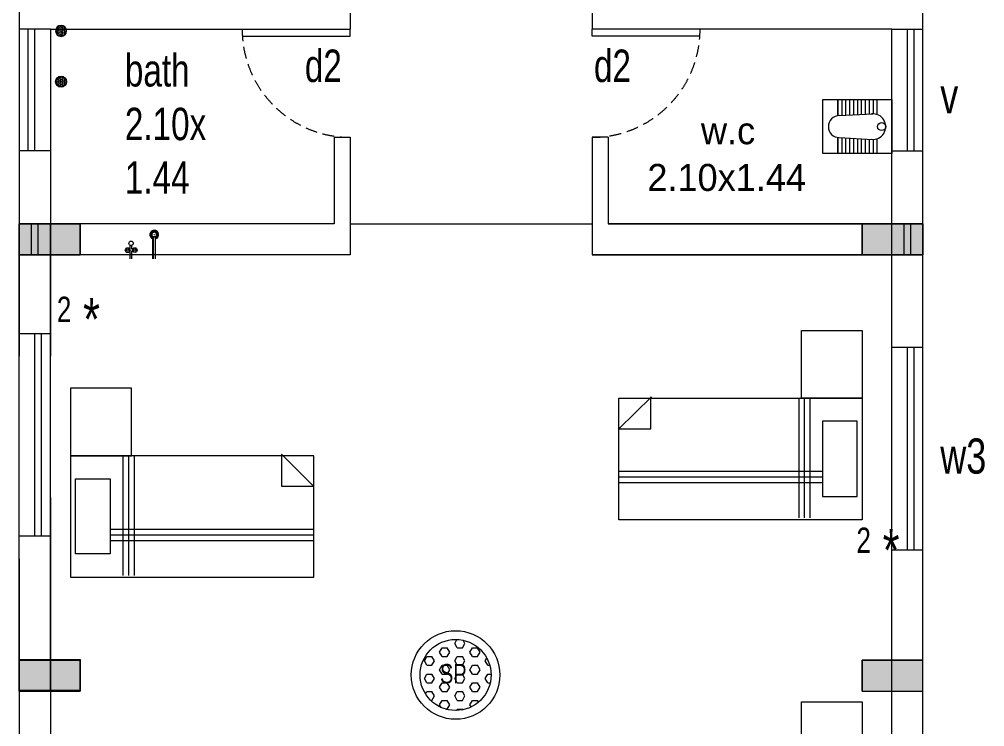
# Model space of a CAD drawing. Header units: metres. Extents: x 191982 to 427160, y -8904 to 80370.
# Drawn here: x 327170 to 334317, y 28709 to 33947 of the extents above; entities that cross this region are included whole.
import ezdxf

# ---------------------------------------------------------------- set-up
doc = ezdxf.new("R2010")
doc.units = ezdxf.units.M
doc.header["$LTSCALE"] = 700
doc.header["$MEASUREMENT"] = 0
doc.linetypes.add('HIDDEN2', pattern=[0.1875, 0.125, -0.0625])
doc.layers.get('0').update_dxf_attribs({"lineweight": 9})
for name, color, linetype, lineweight in [('fur1', 7, 'Continuous', 9), ('FURNITURE', 7, 'Continuous', 9), ('MAIN GATE', 7, 'Continuous', 9), ('NEW PLANS', 7, 'Continuous', 9), ('PLAN', 7, 'Continuous', 9)]:
    doc.layers.add(name, color=color, linetype=linetype, lineweight=lineweight)
doc.styles.add('RVR', font='MOD20.TTF')
doc.styles.get("Standard").update_dxf_attribs({"font": 'swisscl.ttf'})

# ---------------------------------------------------------------- blocks, each defined once
blk = doc.blocks.new('ORISA PAN')
at = {"layer": 'PLAN'}
for p, q in [((-0.2, 0.51), (0.2, 0.51)), ((-0.2, 0), (-0.2, 0.51)), ((-0.2, 0.51), (0.2, 0.51)), ((0.2, 0.51), (0.2, 0)), ((0.2, 0.51), (0.2, 0)), ((-0.2, 0.4), (-0.0897, 0.4)), ((-0.2, 0.371), (-0.0946, 0.371)), ((-0.081, 0.121), (-0.0946, 0.37)), ((0.081, 0.121), (0.0946, 0.37)), ((0.0897, 0.4), (0.2, 0.4)), ((0.0946, 0.371), (0.2, 0.371)), ((-0.2, 0.342), (-0.0931, 0.342)), ((-0.2, 0.313), (-0.0915, 0.313)), ((0.0915, 0.313), (0.2, 0.313)), ((0.0931, 0.342), (0.2, 0.342)), ((-0.2, 0.284), (-0.0899, 0.284)), ((-0.2, 0.255), (-0.0883, 0.255)), ((-0.2, 0.226), (-0.0867, 0.226)), ((0.0867, 0.226), (0.2, 0.226)), ((0.0883, 0.255), (0.2, 0.255)), ((0.0899, 0.284), (0.2, 0.284)), ((-0.2, 0.197), (-0.0851, 0.197)), ((-0.2, 0.168), (-0.0836, 0.168)), ((0.0836, 0.168), (0.2, 0.168)), ((0.0851, 0.197), (0.2, 0.197)), ((-0.2, 0.139), (-0.082, 0.139)), ((-0.0802, 0.11), (-0.2, 0.11)), ((-0.2, 0.11), (-0.0802, 0.11)), ((0.2, 0.11), (0.0802, 0.11)), ((0.0802, 0.11), (0.2, 0.11)), ((0.082, 0.139), (0.2, 0.139)), ((0.2, 0), (-0.2, 0))]:
    blk.add_line(p, q, dxfattribs=at)
blk.add_circle((0, 0.4346), 0.03, dxfattribs=at)
for centre, radius, start, end in [((0, 0.37), 0.0946, 353.81188, 186.18812), ((0, 0.121), 0.081, 180, 360)]:
    blk.add_arc(centre, radius, start, end, dxfattribs=at)
blk = doc.blocks.new('A$C68D14229')
for p, q in [((0.53, 0.15), (0.53, 72.15)), ((0.53, 72.15), (36.53, 72.15)), ((36.53, 72.15), (36.53, 0.15)), ((22.29, 60.4), (22.29, 0.15)), ((23.96, 60.4), (23.96, 0.15)), ((25.62, 60.4), (25.62, 0.15)), ((0.53, 56.71), (36, 56.69)), ((0.53, 55.02), (36, 55.02)), ((0.53, 53.36), (36, 53.36)), ((0.11, 9.73), (9.63, 0.15)), ((9.63, 9.58), (0.11, 9.58)), ((9.63, 0), (9.63, 9.58)), ((36.53, 0.15), (0.53, 0.15))]:
    blk.add_line(p, q)
blk.add_lwpolyline([(29.63, 70.7), (7.38, 70.7), (7.38, 60.4), (29.63, 60.4)], close=True)
blk = doc.blocks.new('DAS')
at = {"layer": 'MAIN GATE'}
h = blk.add_hatch(dxfattribs=at)
h.set_pattern_fill('HEX', color=1, scale=0.3, style=0)
h.paths.add_polyline_path([(-3163.779, -2.1999, 1), (-3163.253, -2.1999, 1)])
at = {"layer": 'MAIN GATE', "color": 5}
for radius in [0.3279, 0.263]:
    blk.add_circle((-3163.516, -2.1999), radius, dxfattribs=at)
at = {"layer": 'NEW PLANS', "color": 7}
blk.add_text('SP', height=0.144, dxfattribs=at).set_placement((-3163.6314, -2.2621))

msp = doc.modelspace()

# ---------------------------------------------------------------- hatches: boundary and pattern name
at = {"layer": 'fur1'}
h = msp.add_hatch(dxfattribs=at)
h.set_pattern_fill('HEX', color=256, scale=42857.142857, style=0)
h.set_pattern_definition([(180, (329660.416, 26824.931), (0, -9.278844), [5.357143, -10.714286]), (300, (329660.416, 26824.931), (8.035714, 4.639422), [5.357143, -10.714286]), (240, (329655.059, 26824.931), (8.035714, -4.639422), [5.357143, -10.714286])])
edge = h.paths.add_edge_path()
edge.add_ellipse((327479.251, 33861.11), major_axis=(-26.517, 26.517), ratio=1, start_angle=45, end_angle=225, ccw=False)
edge.add_ellipse((327479.251, 33861.11), major_axis=(26.517, 26.517), ratio=1, start_angle=-45, end_angle=135, ccw=False)
h = msp.add_hatch(dxfattribs=at)
h.set_pattern_fill('HEX', color=256, scale=42857.142857, style=0)
h.set_pattern_definition([(180, (329660.416, 40521.021), (0, 9.278844), [5.357143, -10.714286]), (60, (329660.416, 40521.021), (8.035714, -4.639422), [5.357143, -10.714286]), (120, (329655.059, 40521.021), (8.035714, 4.639422), [5.357143, -10.714286])])
edge = h.paths.add_edge_path()
edge.add_ellipse((327479.251, 33484.842), major_axis=(-26.517, -26.517), ratio=1, start_angle=135, end_angle=315)
edge.add_ellipse((327479.251, 33484.842), major_axis=(26.517, -26.517), ratio=1, start_angle=225, end_angle=405)
at = {"layer": 'NEW PLANS'}
for points in [[(327169.904, 32431.692), (327169.904, 32201.692), (327399.904, 32201.692), (327399.904, 32431.692)], [(327399.904, 32431.692), (327399.904, 32201.692), (327169.904, 32201.692), (327169.904, 32431.692)], [(327399.904, 32431.692), (327399.904, 32201.692), (327169.904, 32201.692), (327169.904, 32431.692)], [(327389.904, 32431.692), (327169.904, 32431.692), (327169.904, 32201.692), (327389.904, 32201.692)], [(327389.904, 32431.692), (327169.904, 32431.692), (327169.904, 32201.692), (327389.904, 32201.692)], [(327399.904, 32431.692), (327399.904, 32201.692), (327169.904, 32201.692), (327169.904, 32431.692)], [(327399.904, 32431.692), (327399.904, 32201.692), (327169.904, 32201.692), (327169.904, 32431.692)], [(327399.904, 32431.692), (327399.904, 32201.692), (327169.904, 32201.692), (327169.904, 32431.692)], [(327399.904, 32431.692), (327399.904, 32201.692), (327169.904, 32201.692), (327169.904, 32431.692)], [(327389.904, 32431.692), (327169.904, 32431.692), (327169.904, 32201.692), (327389.904, 32201.692)], [(327389.904, 32431.692), (327169.904, 32431.692), (327169.904, 32201.692), (327389.904, 32201.692)], [(327399.904, 32431.692), (327399.904, 32201.692), (327169.904, 32201.692), (327169.904, 32431.692)], [(327399.904, 32431.692), (327399.904, 32201.692), (327169.904, 32201.692), (327169.904, 32431.692)], [(327399.904, 32431.692), (327399.904, 32201.692), (327169.904, 32201.692), (327169.904, 32431.692)], [(327389.904, 32431.692), (327169.904, 32431.692), (327169.904, 32201.692), (327389.904, 32201.692)], [(327389.904, 32431.692), (327169.904, 32431.692), (327169.904, 32201.692), (327389.904, 32201.692)], [(327399.904, 32431.692), (327399.904, 32201.692), (327169.904, 32201.692), (327169.904, 32431.692)], [(327399.904, 32431.692), (327399.904, 32201.692), (327169.904, 32201.692), (327169.904, 32431.692)], [(327389.904, 32431.692), (327169.904, 32431.692), (327169.904, 32201.692), (327389.904, 32201.692)], [(327389.904, 32431.692), (327169.904, 32431.692), (327169.904, 32201.692), (327389.904, 32201.692)], [(327389.904, 32431.692), (327389.904, 32201.692), (327619.904, 32201.692), (327619.904, 32431.692)], [(327389.904, 32431.692), (327389.904, 32201.692), (327619.904, 32201.692), (327619.904, 32431.692)], [(327389.904, 32431.692), (327389.904, 32201.692), (327619.904, 32201.692), (327619.904, 32431.692)], [(327389.904, 32431.692), (327389.904, 32201.692), (327619.904, 32201.692), (327619.904, 32431.692)], [(327389.904, 32431.692), (327389.904, 32201.692), (327619.904, 32201.692), (327619.904, 32431.692)], [(327389.904, 32431.692), (327389.904, 32201.692), (327619.904, 32201.692), (327619.904, 32431.692)], [(327389.904, 32431.692), (327389.904, 32201.692), (327619.904, 32201.692), (327619.904, 32431.692)], [(327389.904, 32431.692), (327389.904, 32201.692), (327619.904, 32201.692), (327619.904, 32431.692)], [(327399.904, 32431.692), (327399.904, 32201.692), (327619.904, 32201.692), (327619.904, 32431.692)], [(327619.904, 32431.692), (327619.904, 32201.692), (327399.904, 32201.692), (327399.904, 32431.692)], [(327619.904, 32431.692), (327619.904, 32201.692), (327399.904, 32201.692), (327399.904, 32431.692)], [(327619.904, 32431.692), (327619.904, 32201.692), (327399.904, 32201.692), (327399.904, 32431.692)], [(327619.904, 32431.692), (327619.904, 32201.692), (327399.904, 32201.692), (327399.904, 32431.692)], [(327619.904, 32431.692), (327619.904, 32201.692), (327399.904, 32201.692), (327399.904, 32431.692)], [(327619.904, 32431.692), (327619.904, 32201.692), (327399.904, 32201.692), (327399.904, 32431.692)], [(327619.904, 32431.692), (327619.904, 32201.692), (327399.904, 32201.692), (327399.904, 32431.692)], [(327619.904, 32431.692), (327619.904, 32201.692), (327399.904, 32201.692), (327399.904, 32431.692)], [(327619.904, 32431.692), (327619.904, 32201.692), (327399.904, 32201.692), (327399.904, 32431.692)], [(327619.904, 32431.692), (327619.904, 32201.692), (327399.904, 32201.692), (327399.904, 32431.692)], [(327619.904, 32431.692), (327619.904, 32201.692), (327399.904, 32201.692), (327399.904, 32431.692)], [(333409.904, 32431.692), (333409.904, 32201.692), (333629.904, 32201.692), (333629.904, 32431.692)], [(333629.904, 32431.692), (333629.904, 32201.692), (333409.904, 32201.692), (333409.904, 32431.692)], [(333409.904, 32431.692), (333409.904, 32201.692), (333629.904, 32201.692), (333629.904, 32431.692)], [(333409.904, 32431.692), (333409.904, 32201.692), (333629.904, 32201.692), (333629.904, 32431.692)], [(333639.904, 32431.692), (333639.904, 32201.692), (333409.904, 32201.692), (333409.904, 32431.692)], [(333639.904, 32431.692), (333639.904, 32201.692), (333409.904, 32201.692), (333409.904, 32431.692)], [(333409.904, 32431.692), (333409.904, 32201.692), (333629.904, 32201.692), (333629.904, 32431.692)], [(333409.904, 32431.692), (333409.904, 32201.692), (333629.904, 32201.692), (333629.904, 32431.692)], [(333409.904, 32431.692), (333409.904, 32201.692), (333629.904, 32201.692), (333629.904, 32431.692)], [(333409.904, 32431.692), (333409.904, 32201.692), (333629.904, 32201.692), (333629.904, 32431.692)], [(333639.904, 32431.692), (333639.904, 32201.692), (333409.904, 32201.692), (333409.904, 32431.692)], [(333639.904, 32431.692), (333639.904, 32201.692), (333409.904, 32201.692), (333409.904, 32431.692)], [(333409.904, 32431.692), (333409.904, 32201.692), (333629.904, 32201.692), (333629.904, 32431.692)], [(333409.904, 32431.692), (333409.904, 32201.692), (333629.904, 32201.692), (333629.904, 32431.692)], [(333409.904, 32431.692), (333409.904, 32201.692), (333629.904, 32201.692), (333629.904, 32431.692)], [(333639.904, 32431.692), (333639.904, 32201.692), (333409.904, 32201.692), (333409.904, 32431.692)], [(333639.904, 32431.692), (333639.904, 32201.692), (333409.904, 32201.692), (333409.904, 32431.692)], [(333409.904, 32431.692), (333409.904, 32201.692), (333629.904, 32201.692), (333629.904, 32431.692)], [(333409.904, 32431.692), (333409.904, 32201.692), (333629.904, 32201.692), (333629.904, 32431.692)], [(333639.904, 32431.692), (333639.904, 32201.692), (333409.904, 32201.692), (333409.904, 32431.692)], [(333639.904, 32431.692), (333639.904, 32201.692), (333409.904, 32201.692), (333409.904, 32431.692)], [(333629.904, 32431.692), (333629.904, 32201.692), (333859.904, 32201.692), (333859.904, 32431.692)], [(333859.904, 32431.692), (333859.904, 32201.692), (333629.904, 32201.692), (333629.904, 32431.692)], [(333629.904, 32431.692), (333629.904, 32201.692), (333859.904, 32201.692), (333859.904, 32431.692)], [(333629.904, 32431.692), (333629.904, 32201.692), (333859.904, 32201.692), (333859.904, 32431.692)], [(333629.904, 32431.692), (333629.904, 32201.692), (333859.904, 32201.692), (333859.904, 32431.692)], [(333629.904, 32431.692), (333629.904, 32201.692), (333859.904, 32201.692), (333859.904, 32431.692)], [(333629.904, 32431.692), (333629.904, 32201.692), (333859.904, 32201.692), (333859.904, 32431.692)], [(333629.904, 32431.692), (333629.904, 32201.692), (333859.904, 32201.692), (333859.904, 32431.692)], [(333629.904, 32431.692), (333629.904, 32201.692), (333859.904, 32201.692), (333859.904, 32431.692)], [(333629.904, 32431.692), (333629.904, 32201.692), (333859.904, 32201.692), (333859.904, 32431.692)], [(333629.904, 32431.692), (333629.904, 32201.692), (333859.904, 32201.692), (333859.904, 32431.692)], [(333629.904, 32431.692), (333629.904, 32201.692), (333859.904, 32201.692), (333859.904, 32431.692)], [(333629.904, 32431.692), (333629.904, 32201.692), (333859.904, 32201.692), (333859.904, 32431.692)], [(333639.904, 32431.692), (333859.904, 32431.692), (333859.904, 32201.692), (333639.904, 32201.692)], [(333639.904, 32431.692), (333859.904, 32431.692), (333859.904, 32201.692), (333639.904, 32201.692)], [(333639.904, 32431.692), (333859.904, 32431.692), (333859.904, 32201.692), (333639.904, 32201.692)], [(333639.904, 32431.692), (333859.904, 32431.692), (333859.904, 32201.692), (333639.904, 32201.692)], [(333639.904, 32431.692), (333859.904, 32431.692), (333859.904, 32201.692), (333639.904, 32201.692)], [(333639.904, 32431.692), (333859.904, 32431.692), (333859.904, 32201.692), (333639.904, 32201.692)], [(333639.904, 32431.692), (333859.904, 32431.692), (333859.904, 32201.692), (333639.904, 32201.692)], [(333639.904, 32431.692), (333859.904, 32431.692), (333859.904, 32201.692), (333639.904, 32201.692)], [(327169.904, 29206.606), (327169.904, 28976.606), (327399.904, 28976.606), (327399.904, 29206.606)], [(327169.904, 29201.692), (327169.904, 28971.692), (327399.904, 28971.692), (327399.904, 29201.692)], [(327399.904, 29201.692), (327399.904, 28971.692), (327169.904, 28971.692), (327169.904, 29201.692)], [(327399.904, 29201.692), (327399.904, 28971.692), (327169.904, 28971.692), (327169.904, 29201.692)], [(327389.904, 29201.692), (327169.904, 29201.692), (327169.904, 28971.692), (327389.904, 28971.692)], [(327389.904, 29201.692), (327169.904, 29201.692), (327169.904, 28971.692), (327389.904, 28971.692)], [(327399.904, 29201.692), (327399.904, 28971.692), (327169.904, 28971.692), (327169.904, 29201.692)], [(327399.904, 29201.692), (327399.904, 28971.692), (327169.904, 28971.692), (327169.904, 29201.692)], [(327399.904, 29201.692), (327399.904, 28971.692), (327169.904, 28971.692), (327169.904, 29201.692)], [(327389.904, 29201.692), (327169.904, 29201.692), (327169.904, 28971.692), (327389.904, 28971.692)], [(327389.904, 29201.692), (327169.904, 29201.692), (327169.904, 28971.692), (327389.904, 28971.692)], [(327399.904, 29201.692), (327399.904, 28971.692), (327169.904, 28971.692), (327169.904, 29201.692)], [(327399.904, 29201.692), (327399.904, 28971.692), (327169.904, 28971.692), (327169.904, 29201.692)], [(327389.904, 29201.692), (327169.904, 29201.692), (327169.904, 28971.692), (327389.904, 28971.692)], [(327389.904, 29201.692), (327169.904, 29201.692), (327169.904, 28971.692), (327389.904, 28971.692)], [(327389.904, 29201.692), (327389.904, 28971.692), (327619.904, 28971.692), (327619.904, 29201.692)], [(327389.904, 29201.692), (327389.904, 28971.692), (327619.904, 28971.692), (327619.904, 29201.692)], [(327389.904, 29201.692), (327389.904, 28971.692), (327619.904, 28971.692), (327619.904, 29201.692)], [(327389.904, 29201.692), (327389.904, 28971.692), (327619.904, 28971.692), (327619.904, 29201.692)], [(327389.904, 29201.692), (327389.904, 28971.692), (327619.904, 28971.692), (327619.904, 29201.692)], [(327389.904, 29201.692), (327389.904, 28971.692), (327619.904, 28971.692), (327619.904, 29201.692)], [(327399.904, 29206.606), (327399.904, 28976.606), (327619.904, 28976.606), (327619.904, 29206.606)], [(327399.904, 29201.692), (327399.904, 28971.692), (327619.904, 28971.692), (327619.904, 29201.692)], [(327619.904, 29201.692), (327619.904, 28971.692), (327399.904, 28971.692), (327399.904, 29201.692)], [(327619.904, 29201.692), (327619.904, 28971.692), (327399.904, 28971.692), (327399.904, 29201.692)], [(327619.904, 29201.692), (327619.904, 28971.692), (327399.904, 28971.692), (327399.904, 29201.692)], [(327619.904, 29201.692), (327619.904, 28971.692), (327399.904, 28971.692), (327399.904, 29201.692)], [(327619.904, 29201.692), (327619.904, 28971.692), (327399.904, 28971.692), (327399.904, 29201.692)], [(327619.904, 29201.692), (327619.904, 28971.692), (327399.904, 28971.692), (327399.904, 29201.692)], [(327619.904, 29201.692), (327619.904, 28971.692), (327399.904, 28971.692), (327399.904, 29201.692)], [(333409.904, 29201.692), (333409.904, 28971.692), (333629.904, 28971.692), (333629.904, 29201.692)], [(333629.904, 29201.692), (333629.904, 28971.692), (333859.904, 28971.692), (333859.904, 29201.692)]]:
    msp.add_hatch(color=256, dxfattribs=at).paths.add_polyline_path(points)

# ---------------------------------------------------------------- linework, layer by layer
at = {"layer": 'fur1'}
for p, q in [((328157.643, 32320.682), (328162.12, 32335.217)), ((328157.643, 32174.174), (328157.643, 32320.682)), ((328161.94, 32335.297), (328161.94, 32174.174)), ((328175.446, 32335.297), (328161.94, 32335.288)), ((328175.446, 32335.297), (328175.446, 32174.174)), ((328179.368, 32320.853), (328175.446, 32335.297)), ((328179.368, 32174.174), (328179.368, 32320.853)), ((327991.558, 32246.339), (327987.659, 32246.339)), ((327991.866, 32246.339), (327991.866, 32272.588)), ((328003.521, 32246.339), (328003.521, 32272.588)), ((328009.067, 32246.339), (328003.521, 32246.339)), ((327991.558, 32229.196), (327987.659, 32229.196)), ((327991.866, 32174.174), (327991.866, 32229.196)), ((328003.521, 32174.174), (328003.521, 32229.196)), ((328009.067, 32229.196), (328003.521, 32229.196))]:
    msp.add_line(p, q, dxfattribs=at)
at = {"layer": 'fur1', "extrusion": (0, 0, -1)}
for major_axis, start_param, end_param in [((-28.789, 28.789), 2.356194490191948, 8.639379797371534), ((-26.517, 26.517), 2.356194490187296, 8.639379797366882)]:
    msp.add_ellipse((327479.251, 33861.11), major_axis=major_axis, ratio=1, start_param=start_param, end_param=end_param, dxfattribs=at)
at = {"layer": 'fur1'}
for centre, major_axis, start_param, end_param in [((327479.251, 33484.842), (-28.789, -28.789), 2.356194490191948, 8.639379797371534), ((327479.251, 33484.842), (-26.517, -26.517), 2.356194490187296, 8.639379797366882), ((328168.682, 32352.118), (23.363, -23.363), 5.82713081, 11.440318), ((328168.682, 32352.118), (18.092, -18.092), 5.84587424, 11.43150625), ((328168.682, 32352.118), (12.82, 12.82), 4.3093169, 9.83985378), ((328169.197, 32353.124), (0.937, 0.937), 0.7853981634236975, 7.068583470603283), ((327971.977, 32237.768), (-12.637, -12.637), 2.356194490185369, 8.639379797364956), ((327971.977, 32237.768), (-6.061, -6.061), 2.356194490190305, 8.639379797369891), ((327997.265, 32287.736), (-11.589, -11.589), 2.356194490189211, 8.639379797368797), ((328024.75, 32237.768), (-12.637, -12.637), 2.356194490176126, 8.639379797355712), ((328024.75, 32237.768), (-6.061, -6.061), 2.356194490190305, 8.639379797369891)]:
    msp.add_ellipse(centre, major_axis=major_axis, ratio=1, start_param=start_param, end_param=end_param, dxfattribs=at)
at = {"layer": 'FURNITURE'}
for points in [[(332959.904, 31641.286), (333409.904, 31641.286), (333409.904, 31141.286), (332959.904, 31141.286)], [(327999.904, 31215.654), (327549.904, 31215.654), (327549.904, 30715.654), (327999.904, 30715.654)], [(332959.904, 28892.605), (333409.904, 28892.605), (333409.904, 28392.605), (332959.904, 28392.605)]]:
    msp.add_lwpolyline(points, close=True, dxfattribs=at)
at = {"layer": 'NEW PLANS'}
for p, q in [((327169.904, 36415.162), (327169.904, 31451.692)), ((329619.904, 33992.89), (329619.904, 33872.89)), ((331409.904, 33992.89), (331409.904, 33872.89)), ((333859.904, 33872.89), (333859.904, 33992.89)), ((327399.904, 33872.89), (327169.904, 33872.89)), ((327234.904, 32972.89), (327234.904, 33872.89)), ((327284.904, 32972.89), (327284.904, 33872.89)), ((327399.904, 33872.89), (327399.904, 31451.692)), ((327399.904, 33872.89), (329619.904, 33872.89)), ((328821.468, 33822.89), (329619.904, 33822.89)), ((329619.904, 33822.89), (329619.904, 33872.89)), ((333629.904, 33872.89), (331409.904, 33872.89)), ((331409.904, 33822.89), (331409.904, 33872.89)), ((332208.34, 33822.89), (331409.904, 33822.89)), ((333629.904, 22511.692), (333629.904, 33872.89)), ((333629.904, 22511.692), (333629.904, 33872.89)), ((333629.904, 33872.89), (333859.904, 33872.89)), ((333744.904, 32972.89), (333744.904, 33872.89)), ((333794.904, 32972.89), (333794.904, 33872.89)), ((333859.904, 22511.692), (333859.904, 33872.89)), ((329499.904, 33072.89), (329499.904, 32431.692)), ((329499.904, 33072.89), (329619.904, 33072.89)), ((329619.904, 33072.89), (329619.904, 32431.692)), ((331409.904, 33072.89), (331409.904, 32431.692)), ((331529.904, 33072.89), (331409.904, 33072.89)), ((331529.904, 33072.89), (331529.904, 32431.692)), ((327399.904, 32972.89), (327169.904, 32972.89)), ((333629.904, 32972.89), (333859.904, 32972.89)), ((327169.904, 32201.692), (327169.904, 32431.692)), ((327169.904, 32431.692), (327619.904, 32431.692)), ((327169.904, 32431.692), (327619.904, 32431.692)), ((327169.904, 32431.692), (327619.904, 32431.692)), ((327169.904, 32431.692), (327619.904, 32431.692)), ((327169.904, 32431.692), (327619.904, 32431.692)), ((327169.904, 32431.692), (327619.904, 32431.692)), ((327169.904, 32431.692), (327619.904, 32431.692)), ((327169.904, 32431.692), (327619.904, 32431.692)), ((327169.904, 32431.692), (327619.904, 32431.692)), ((327169.904, 32431.692), (327619.904, 32431.692)), ((327169.904, 32431.692), (327619.904, 32431.692)), ((327169.904, 32201.692), (327169.904, 32431.692)), ((327169.904, 32201.692), (327169.904, 32431.692)), ((327619.904, 32431.692), (327169.904, 32431.692)), ((327619.904, 32431.692), (327169.904, 32431.692)), ((327619.904, 32431.692), (327169.904, 32431.692)), ((327619.904, 32431.692), (327169.904, 32431.692)), ((327619.904, 32431.692), (327169.904, 32431.692)), ((327619.904, 32431.692), (327169.904, 32431.692)), ((327619.904, 32431.692), (327169.904, 32431.692)), ((327619.904, 32431.692), (327169.904, 32431.692)), ((327619.904, 32431.692), (327169.904, 32431.692)), ((327619.904, 32431.692), (327169.904, 32431.692)), ((327619.904, 32431.692), (327169.904, 32431.692)), ((327619.904, 32431.692), (327169.904, 32431.692)), ((327619.904, 32431.692), (327169.904, 32431.692)), ((327619.904, 32431.692), (327169.904, 32431.692)), ((327169.904, 32431.692), (327619.904, 32431.692)), ((327619.904, 32431.692), (327169.904, 32431.692)), ((327619.904, 32431.692), (327169.904, 32431.692)), ((327169.904, 32201.692), (327169.904, 32431.692)), ((327169.904, 32201.692), (327169.904, 32431.692)), ((327619.904, 32431.692), (327169.904, 32431.692)), ((327619.904, 32431.692), (327169.904, 32431.692)), ((327619.904, 32431.692), (327169.904, 32431.692)), ((327619.904, 32431.692), (327169.904, 32431.692)), ((327619.904, 32431.692), (327169.904, 32431.692)), ((327619.904, 32431.692), (327169.904, 32431.692)), ((327619.904, 32431.692), (327169.904, 32431.692)), ((327619.904, 32431.692), (327169.904, 32431.692)), ((327619.904, 32431.692), (327169.904, 32431.692)), ((327169.904, 32431.692), (327619.904, 32431.692)), ((327619.904, 32431.692), (327169.904, 32431.692)), ((327619.904, 32431.692), (327169.904, 32431.692)), ((327169.904, 32201.692), (327169.904, 32431.692)), ((327169.904, 32201.692), (327169.904, 32431.692)), ((327619.904, 32431.692), (327169.904, 32431.692)), ((327619.904, 32431.692), (327169.904, 32431.692)), ((327619.904, 32431.692), (327169.904, 32431.692)), ((327619.904, 32431.692), (327169.904, 32431.692)), ((327169.904, 32431.692), (327619.904, 32431.692)), ((327619.904, 32431.692), (327169.904, 32431.692)), ((327619.904, 32431.692), (327169.904, 32431.692)), ((327169.904, 32201.692), (327169.904, 32431.692)), ((327169.904, 32201.692), (327169.904, 32431.692)), ((327169.904, 31451.692), (327169.904, 32431.692)), ((327169.904, 32431.692), (327619.904, 32431.692)), ((327169.904, 32431.692), (327619.904, 32431.692)), ((327169.904, 32431.692), (327619.904, 32431.692)), ((327169.904, 32431.692), (327619.904, 32431.692)), ((327259.904, 32201.692), (327259.904, 32431.692)), ((327309.904, 32201.692), (327309.904, 32431.692)), ((327399.904, 32201.692), (327399.904, 32431.692)), ((327399.904, 31451.692), (327399.904, 32431.692)), ((329499.904, 32431.692), (327594.227, 32431.692)), ((327619.904, 32201.692), (327619.904, 32431.692)), ((327619.904, 32201.692), (327619.904, 32431.692)), ((327619.904, 32201.692), (327619.904, 32431.692)), ((327619.904, 32201.692), (327619.904, 32431.692)), ((327619.904, 32201.692), (327619.904, 32431.692)), ((327619.904, 32201.692), (327619.904, 32431.692)), ((327619.904, 32201.692), (327619.904, 32431.692)), ((327619.904, 32201.692), (327619.904, 32431.692)), ((327619.904, 32201.692), (327619.904, 32431.692)), ((327619.904, 32201.692), (327619.904, 32431.692)), ((327619.904, 32201.692), (327619.904, 32431.692)), ((327619.904, 32201.692), (327619.904, 32431.692)), ((329619.904, 32431.692), (329619.904, 32201.692)), ((329619.904, 32431.692), (331409.904, 32431.692)), ((331409.904, 32431.692), (331409.904, 32201.692)), ((333409.904, 32431.692), (331529.904, 32431.692)), ((331529.904, 32431.692), (333435.581, 32431.692)), ((333409.904, 32431.692), (333859.904, 32431.692)), ((333409.904, 32431.692), (333859.904, 32431.692)), ((333409.904, 32431.692), (333629.904, 32431.692)), ((333409.904, 32431.692), (333629.904, 32431.692)), ((333409.904, 32431.692), (333629.904, 32431.692)), ((333409.904, 32431.692), (333629.904, 32431.692)), ((333409.904, 32431.692), (333629.904, 32431.692)), ((333409.904, 32201.692), (333409.904, 32431.692)), ((333409.904, 32431.692), (333629.904, 32431.692)), ((333409.904, 32431.692), (333629.904, 32431.692)), ((333409.904, 32431.692), (333629.904, 32431.692)), ((333859.904, 32431.692), (333409.904, 32431.692)), ((333859.904, 32431.692), (333409.904, 32431.692)), ((333859.904, 32431.692), (333409.904, 32431.692)), ((333859.904, 32431.692), (333409.904, 32431.692)), ((333859.904, 32431.692), (333409.904, 32431.692)), ((333859.904, 32431.692), (333409.904, 32431.692)), ((333859.904, 32431.692), (333409.904, 32431.692)), ((333859.904, 32431.692), (333409.904, 32431.692)), ((333859.904, 32431.692), (333409.904, 32431.692)), ((333859.904, 32431.692), (333409.904, 32431.692)), ((333859.904, 32431.692), (333409.904, 32431.692)), ((333409.904, 32201.692), (333409.904, 32431.692)), ((333409.904, 32201.692), (333409.904, 32431.692)), ((333409.904, 32201.692), (333409.904, 32431.692)), ((333859.904, 32431.692), (333409.904, 32431.692)), ((333859.904, 32431.692), (333409.904, 32431.692)), ((333859.904, 32431.692), (333409.904, 32431.692)), ((333859.904, 32431.692), (333409.904, 32431.692)), ((333409.904, 32431.692), (333859.904, 32431.692)), ((333409.904, 32431.692), (333859.904, 32431.692)), ((333409.904, 32431.692), (333859.904, 32431.692)), ((333409.904, 32431.692), (333859.904, 32431.692)), ((333409.904, 32431.692), (333859.904, 32431.692)), ((333409.904, 32201.692), (333409.904, 32431.692)), ((333409.904, 32431.692), (333859.904, 32431.692)), ((333409.904, 32431.692), (333859.904, 32431.692)), ((333409.904, 32431.692), (333859.904, 32431.692)), ((333409.904, 32431.692), (333859.904, 32431.692)), ((333409.904, 32431.692), (333859.904, 32431.692)), ((333409.904, 32201.692), (333409.904, 32431.692)), ((333409.904, 32431.692), (333859.904, 32431.692)), ((333409.904, 32431.692), (333859.904, 32431.692)), ((333409.904, 32431.692), (333859.904, 32431.692)), ((333409.904, 32431.692), (333859.904, 32431.692)), ((333409.904, 32201.692), (333409.904, 32431.692)), ((333859.904, 32431.692), (333409.904, 32431.692)), ((333409.904, 32431.692), (333859.904, 32431.692)), ((333409.904, 32431.692), (333859.904, 32431.692)), ((333409.904, 32201.692), (333409.904, 32431.692)), ((333409.904, 32431.692), (333859.904, 32431.692)), ((333409.904, 32431.692), (333859.904, 32431.692)), ((333409.904, 32431.692), (333859.904, 32431.692)), ((333409.904, 32431.692), (333859.904, 32431.692)), ((333409.904, 32431.692), (333859.904, 32431.692)), ((333409.904, 32201.692), (333409.904, 32431.692)), ((333409.904, 32431.692), (333859.904, 32431.692)), ((333409.904, 32431.692), (333859.904, 32431.692)), ((333409.904, 32431.692), (333859.904, 32431.692)), ((333409.904, 32431.692), (333859.904, 32431.692)), ((333409.904, 32201.692), (333409.904, 32431.692)), ((333859.904, 32431.692), (333409.904, 32431.692)), ((333409.904, 32431.692), (333859.904, 32431.692)), ((333409.904, 32431.692), (333859.904, 32431.692)), ((333409.904, 32201.692), (333409.904, 32431.692)), ((333409.904, 32431.692), (333859.904, 32431.692)), ((333409.904, 32431.692), (333859.904, 32431.692)), ((333409.904, 32431.692), (333859.904, 32431.692)), ((333409.904, 32431.692), (333859.904, 32431.692)), ((333409.904, 32201.692), (333409.904, 32431.692)), ((333859.904, 32431.692), (333409.904, 32431.692)), ((333409.904, 32431.692), (333859.904, 32431.692)), ((333409.904, 32431.692), (333859.904, 32431.692)), ((333409.904, 32201.692), (333409.904, 32431.692)), ((333859.904, 32431.692), (333409.904, 32431.692)), ((333859.904, 32431.692), (333409.904, 32431.692)), ((333859.904, 32431.692), (333409.904, 32431.692)), ((333859.904, 32431.692), (333409.904, 32431.692)), ((333629.904, 32201.692), (333629.904, 32431.692)), ((333719.904, 32201.692), (333719.904, 32431.692)), ((333769.904, 32201.692), (333769.904, 32431.692)), ((333859.904, 32201.692), (333859.904, 32431.692)), ((333859.904, 32201.692), (333859.904, 32431.692)), ((333859.904, 32201.692), (333859.904, 32431.692)), ((333859.904, 32201.692), (333859.904, 32431.692)), ((333859.904, 32201.692), (333859.904, 32431.692)), ((333859.904, 32201.692), (333859.904, 32431.692)), ((333859.904, 32201.692), (333859.904, 32431.692)), ((333859.904, 32201.692), (333859.904, 32431.692)), ((333859.904, 32201.692), (333859.904, 32431.692)), ((327169.904, 32201.692), (327619.904, 32201.692)), ((327169.904, 32201.692), (327619.904, 32201.692)), ((327169.904, 32201.692), (327619.904, 32201.692)), ((327169.904, 32201.692), (327619.904, 32201.692)), ((327169.904, 32201.692), (327619.904, 32201.692)), ((327169.904, 32201.692), (327619.904, 32201.692)), ((327169.904, 32201.692), (327619.904, 32201.692)), ((327169.904, 32201.692), (327619.904, 32201.692)), ((327169.904, 32201.692), (327619.904, 32201.692)), ((327169.904, 32201.692), (327619.904, 32201.692)), ((327169.904, 32201.692), (327619.904, 32201.692)), ((327619.904, 32201.692), (327169.904, 32201.692)), ((327619.904, 32201.692), (327169.904, 32201.692)), ((327619.904, 32201.692), (327169.904, 32201.692)), ((327619.904, 32201.692), (327169.904, 32201.692)), ((327619.904, 32201.692), (327169.904, 32201.692)), ((327619.904, 32201.692), (327169.904, 32201.692)), ((327619.904, 32201.692), (327169.904, 32201.692)), ((327619.904, 32201.692), (327169.904, 32201.692)), ((327619.904, 32201.692), (327169.904, 32201.692)), ((327619.904, 32201.692), (327169.904, 32201.692)), ((327619.904, 32201.692), (327169.904, 32201.692)), ((327619.904, 32201.692), (327169.904, 32201.692)), ((327619.904, 32201.692), (327169.904, 32201.692)), ((327619.904, 32201.692), (327169.904, 32201.692)), ((327619.904, 32201.692), (327169.904, 32201.692)), ((327619.904, 32201.692), (327169.904, 32201.692)), ((327619.904, 32201.692), (327169.904, 32201.692)), ((327619.904, 32201.692), (327169.904, 32201.692)), ((327619.904, 32201.692), (327169.904, 32201.692)), ((327619.904, 32201.692), (327169.904, 32201.692)), ((327619.904, 32201.692), (327169.904, 32201.692)), ((327619.904, 32201.692), (327169.904, 32201.692)), ((327619.904, 32201.692), (327169.904, 32201.692)), ((327619.904, 32201.692), (327169.904, 32201.692)), ((327619.904, 32201.692), (327169.904, 32201.692)), ((327619.904, 32201.692), (327169.904, 32201.692)), ((327619.904, 32201.692), (327169.904, 32201.692)), ((327619.904, 32201.692), (327169.904, 32201.692)), ((327619.904, 32201.692), (327169.904, 32201.692)), ((327619.904, 32201.692), (327169.904, 32201.692)), ((327619.904, 32201.692), (327169.904, 32201.692)), ((327619.904, 32201.692), (327169.904, 32201.692)), ((327619.904, 32201.692), (327169.904, 32201.692)), ((329619.904, 32201.692), (327594.227, 32201.692)), ((333409.904, 32201.692), (331409.904, 32201.692)), ((331409.904, 32201.692), (333435.581, 32201.692)), ((333409.904, 32201.692), (333859.904, 32201.692)), ((333409.904, 32201.692), (333859.904, 32201.692)), ((333409.904, 32201.692), (333629.904, 32201.692)), ((333409.904, 32201.692), (333629.904, 32201.692)), ((333409.904, 32201.692), (333629.904, 32201.692)), ((333409.904, 32201.692), (333629.904, 32201.692)), ((333409.904, 32201.692), (333629.904, 32201.692)), ((333859.904, 32201.692), (333409.904, 32201.692)), ((333859.904, 32201.692), (333409.904, 32201.692)), ((333859.904, 32201.692), (333409.904, 32201.692)), ((333859.904, 32201.692), (333409.904, 32201.692)), ((333859.904, 32201.692), (333409.904, 32201.692)), ((333859.904, 32201.692), (333409.904, 32201.692)), ((333859.904, 32201.692), (333409.904, 32201.692)), ((333859.904, 32201.692), (333409.904, 32201.692)), ((333859.904, 32201.692), (333409.904, 32201.692)), ((333859.904, 32201.692), (333409.904, 32201.692)), ((333859.904, 32201.692), (333409.904, 32201.692)), ((333409.904, 32201.692), (333859.904, 32201.692)), ((333409.904, 32201.692), (333859.904, 32201.692)), ((333409.904, 32201.692), (333859.904, 32201.692)), ((333409.904, 32201.692), (333859.904, 32201.692)), ((333409.904, 32201.692), (333859.904, 32201.692)), ((333409.904, 32201.692), (333859.904, 32201.692)), ((333409.904, 32201.692), (333859.904, 32201.692)), ((333409.904, 32201.692), (333859.904, 32201.692)), ((333409.904, 32201.692), (333859.904, 32201.692)), ((333409.904, 32201.692), (333859.904, 32201.692)), ((333409.904, 32201.692), (333859.904, 32201.692)), ((333409.904, 32201.692), (333859.904, 32201.692)), ((333409.904, 32201.692), (333859.904, 32201.692)), ((333409.904, 32201.692), (333859.904, 32201.692)), ((333409.904, 32201.692), (333859.904, 32201.692)), ((333409.904, 32201.692), (333859.904, 32201.692)), ((333409.904, 32201.692), (333859.904, 32201.692)), ((333409.904, 32201.692), (333859.904, 32201.692)), ((333409.904, 32201.692), (333859.904, 32201.692)), ((333409.904, 32201.692), (333859.904, 32201.692)), ((333409.904, 32201.692), (333859.904, 32201.692)), ((333409.904, 32201.692), (333859.904, 32201.692)), ((333409.904, 32201.692), (333859.904, 32201.692)), ((333409.904, 32201.692), (333859.904, 32201.692)), ((333409.904, 32201.692), (333859.904, 32201.692)), ((333409.904, 32201.692), (333859.904, 32201.692)), ((333409.904, 32201.692), (333859.904, 32201.692)), ((333409.904, 32201.692), (333859.904, 32201.692)), ((333409.904, 32201.692), (333859.904, 32201.692)), ((333409.904, 32201.692), (333859.904, 32201.692)), ((333409.904, 32201.692), (333859.904, 32201.692)), ((333409.904, 32201.692), (333859.904, 32201.692)), ((333409.904, 32201.692), (333859.904, 32201.692)), ((327169.904, 29871.014), (327169.904, 31871.014)), ((327399.904, 29871.014), (327399.904, 31871.014)), ((327169.904, 31621.014), (327399.904, 31621.014)), ((327284.904, 30121.014), (327284.904, 31621.014)), ((327334.904, 30121.014), (327334.904, 31621.014)), ((327169.904, 29951.692), (327169.904, 31451.692)), ((327399.904, 29951.692), (327399.904, 31451.692)), ((333629.904, 31517.844), (333859.904, 31517.844)), ((333744.904, 30017.844), (333744.904, 31517.844)), ((333794.904, 30017.844), (333794.904, 31517.844)), ((327399.904, 30875.585), (327399.904, 30995.585)), ((327399.904, 30405.923), (327399.904, 29205.923)), ((327169.904, 30121.014), (327399.904, 30121.014)), ((327169.904, 29951.692), (327169.904, 25971.692)), ((327169.904, 29201.692), (327169.904, 29951.692)), ((327399.904, 29951.692), (327399.904, 25971.692)), ((327399.904, 29201.692), (327399.904, 29951.692)), ((333629.904, 30017.844), (333859.904, 30017.844)), ((327169.904, 28976.606), (327169.904, 29206.606)), ((327169.904, 29206.606), (327619.904, 29206.606)), ((327169.904, 29206.606), (327619.904, 29206.606)), ((327169.904, 29206.606), (327619.904, 29206.606)), ((327169.904, 29206.606), (327619.904, 29206.606)), ((327169.904, 29206.606), (327619.904, 29206.606)), ((327169.904, 29206.606), (327619.904, 29206.606)), ((327169.904, 29206.606), (327619.904, 29206.606)), ((327169.904, 28976.606), (327169.904, 29206.606)), ((327169.904, 29206.606), (327619.904, 29206.606)), ((327169.904, 29206.606), (327619.904, 29206.606)), ((327169.904, 29206.606), (327619.904, 29206.606)), ((327169.904, 29206.606), (327619.904, 29206.606)), ((327169.904, 29206.606), (327619.904, 29206.606)), ((327169.904, 29206.606), (327619.904, 29206.606)), ((327169.904, 29206.606), (327619.904, 29206.606)), ((327169.904, 29205.923), (327619.904, 29205.923)), ((327169.904, 29205.923), (327619.904, 29205.923)), ((327169.904, 29205.923), (327619.904, 29205.923)), ((327169.904, 29205.923), (327619.904, 29205.923)), ((327169.904, 29205.923), (327619.904, 29205.923)), ((327169.904, 29205.923), (327619.904, 29205.923)), ((327169.904, 29205.923), (327619.904, 29205.923)), ((327169.904, 29205.923), (327619.904, 29205.923)), ((327169.904, 29205.923), (327619.904, 29205.923)), ((327169.904, 29205.923), (327619.904, 29205.923)), ((327169.904, 29205.923), (327619.904, 29205.923)), ((327169.904, 29205.923), (327619.904, 29205.923)), ((327169.904, 29205.923), (327619.904, 29205.923)), ((327169.904, 29205.923), (327619.904, 29205.923)), ((327169.904, 28971.692), (327169.904, 29201.692)), ((327169.904, 29201.692), (327619.904, 29201.692)), ((327169.904, 29201.692), (327619.904, 29201.692)), ((327169.904, 29201.692), (327619.904, 29201.692)), ((327169.904, 29201.692), (327619.904, 29201.692)), ((327169.904, 29201.692), (327619.904, 29201.692)), ((327169.904, 29201.692), (327619.904, 29201.692)), ((327169.904, 29201.692), (327619.904, 29201.692)), ((327169.904, 29201.692), (327619.904, 29201.692)), ((327169.904, 28971.692), (327169.904, 29201.692)), ((327169.904, 28971.692), (327169.904, 29201.692)), ((327619.904, 29201.692), (327169.904, 29201.692)), ((327619.904, 29201.692), (327169.904, 29201.692)), ((327619.904, 29201.692), (327169.904, 29201.692)), ((327619.904, 29201.692), (327169.904, 29201.692)), ((327619.904, 29201.692), (327169.904, 29201.692)), ((327619.904, 29201.692), (327169.904, 29201.692)), ((327619.904, 29201.692), (327169.904, 29201.692)), ((327619.904, 29201.692), (327169.904, 29201.692)), ((327619.904, 29201.692), (327169.904, 29201.692)), ((327169.904, 29201.692), (327619.904, 29201.692)), ((327619.904, 29201.692), (327169.904, 29201.692)), ((327619.904, 29201.692), (327169.904, 29201.692)), ((327169.904, 28971.692), (327169.904, 29201.692)), ((327169.904, 28971.692), (327169.904, 29201.692)), ((327619.904, 29201.692), (327169.904, 29201.692)), ((327619.904, 29201.692), (327169.904, 29201.692)), ((327619.904, 29201.692), (327169.904, 29201.692)), ((327619.904, 29201.692), (327169.904, 29201.692)), ((327169.904, 29201.692), (327619.904, 29201.692)), ((327619.904, 29201.692), (327169.904, 29201.692)), ((327619.904, 29201.692), (327169.904, 29201.692)), ((327169.904, 28971.692), (327169.904, 29201.692)), ((327169.904, 28971.692), (327169.904, 29201.692)), ((327399.904, 28976.606), (327399.904, 29206.606)), ((327399.904, 28976.606), (327399.904, 29206.606)), ((327399.904, 28971.692), (327399.904, 29201.692)), ((327619.904, 28976.606), (327619.904, 29206.606)), ((327619.904, 28971.692), (327619.904, 29201.692)), ((327619.904, 28971.692), (327619.904, 29201.692)), ((327619.904, 28971.692), (327619.904, 29201.692)), ((327619.904, 28971.692), (327619.904, 29201.692)), ((327619.904, 28971.692), (327619.904, 29201.692)), ((327619.904, 28971.692), (327619.904, 29201.692)), ((327619.904, 28971.692), (327619.904, 29201.692)), ((327619.904, 28971.692), (327619.904, 29201.692)), ((333409.904, 29201.692), (333859.904, 29201.692)), ((333409.904, 29201.692), (333629.904, 29201.692)), ((333409.904, 29201.692), (333629.904, 29201.692)), ((333409.904, 29201.692), (333629.904, 29201.692)), ((333409.904, 28971.692), (333409.904, 29201.692)), ((327169.904, 28976.606), (327619.904, 28976.606)), ((327169.904, 28976.606), (327619.904, 28976.606)), ((327169.904, 28976.606), (327619.904, 28976.606)), ((327169.904, 28976.606), (327619.904, 28976.606)), ((327169.904, 28976.606), (327619.904, 28976.606)), ((327169.904, 28976.606), (327619.904, 28976.606)), ((327169.904, 28976.606), (327619.904, 28976.606)), ((327169.904, 28971.692), (327619.904, 28971.692)), ((327169.904, 28971.692), (327619.904, 28971.692)), ((327169.904, 28971.692), (327619.904, 28971.692)), ((327169.904, 28971.692), (327619.904, 28971.692)), ((327169.904, 28971.692), (327619.904, 28971.692)), ((327169.904, 28971.692), (327619.904, 28971.692)), ((327169.904, 28971.692), (327619.904, 28971.692)), ((327169.904, 28971.692), (327619.904, 28971.692)), ((327619.904, 28971.692), (327169.904, 28971.692)), ((327619.904, 28971.692), (327169.904, 28971.692)), ((327619.904, 28971.692), (327169.904, 28971.692)), ((327619.904, 28971.692), (327169.904, 28971.692)), ((327619.904, 28971.692), (327169.904, 28971.692)), ((327619.904, 28971.692), (327169.904, 28971.692)), ((327619.904, 28971.692), (327169.904, 28971.692)), ((327619.904, 28971.692), (327169.904, 28971.692)), ((327619.904, 28971.692), (327169.904, 28971.692)), ((327619.904, 28971.692), (327169.904, 28971.692)), ((327619.904, 28971.692), (327169.904, 28971.692)), ((327619.904, 28971.692), (327169.904, 28971.692)), ((327619.904, 28971.692), (327169.904, 28971.692)), ((327619.904, 28971.692), (327169.904, 28971.692)), ((327619.904, 28971.692), (327169.904, 28971.692)), ((327619.904, 28971.692), (327169.904, 28971.692)), ((327619.904, 28971.692), (327169.904, 28971.692)), ((333409.904, 28971.692), (333859.904, 28971.692)), ((333409.904, 28971.692), (333629.904, 28971.692)), ((333409.904, 28971.692), (333629.904, 28971.692)), ((333409.904, 28971.692), (333629.904, 28971.692))]:
    msp.add_line(p, q, dxfattribs=at)
for points in [[(327169.904, 32201.692), (327169.904, 32431.692), (327619.904, 32431.692), (327619.904, 32201.692)], [(327169.904, 32201.692), (327169.904, 32431.692), (327619.904, 32431.692), (327619.904, 32201.692)], [(327169.904, 32201.692), (327169.904, 32431.692), (327619.904, 32431.692), (327619.904, 32201.692)], [(327619.904, 32201.692), (327619.904, 32431.692), (327169.904, 32431.692), (327169.904, 32201.692)], [(327619.904, 32201.692), (327619.904, 32431.692), (327169.904, 32431.692), (327169.904, 32201.692)], [(327169.904, 32201.692), (327169.904, 32431.692), (327619.904, 32431.692), (327619.904, 32201.692)], [(327169.904, 32201.692), (327169.904, 32431.692), (327619.904, 32431.692), (327619.904, 32201.692)], [(327169.904, 32201.692), (327169.904, 32431.692), (327619.904, 32431.692), (327619.904, 32201.692)], [(327169.904, 32201.692), (327169.904, 32431.692), (327619.904, 32431.692), (327619.904, 32201.692)], [(327619.904, 32201.692), (327619.904, 32431.692), (327169.904, 32431.692), (327169.904, 32201.692)], [(327619.904, 32201.692), (327619.904, 32431.692), (327169.904, 32431.692), (327169.904, 32201.692)], [(327169.904, 32201.692), (327169.904, 32431.692), (327619.904, 32431.692), (327619.904, 32201.692)], [(327169.904, 32201.692), (327169.904, 32431.692), (327619.904, 32431.692), (327619.904, 32201.692)], [(327169.904, 32201.692), (327169.904, 32431.692), (327619.904, 32431.692), (327619.904, 32201.692)], [(327619.904, 32201.692), (327619.904, 32431.692), (327169.904, 32431.692), (327169.904, 32201.692)], [(327619.904, 32201.692), (327619.904, 32431.692), (327169.904, 32431.692), (327169.904, 32201.692)], [(327169.904, 32201.692), (327169.904, 32431.692), (327619.904, 32431.692), (327619.904, 32201.692)], [(327169.904, 32201.692), (327169.904, 32431.692), (327619.904, 32431.692), (327619.904, 32201.692)], [(327619.904, 32201.692), (327619.904, 32431.692), (327169.904, 32431.692), (327169.904, 32201.692)], [(327619.904, 32201.692), (327619.904, 32431.692), (327169.904, 32431.692), (327169.904, 32201.692)], [(333859.904, 32201.692), (333859.904, 32431.692), (333409.904, 32431.692), (333409.904, 32201.692)], [(333859.904, 32201.692), (333859.904, 32431.692), (333409.904, 32431.692), (333409.904, 32201.692)], [(333859.904, 32201.692), (333859.904, 32431.692), (333409.904, 32431.692), (333409.904, 32201.692)], [(333859.904, 32201.692), (333859.904, 32431.692), (333409.904, 32431.692), (333409.904, 32201.692)], [(333409.904, 32201.692), (333409.904, 32431.692), (333859.904, 32431.692), (333859.904, 32201.692)], [(333409.904, 32201.692), (333409.904, 32431.692), (333859.904, 32431.692), (333859.904, 32201.692)], [(333859.904, 32201.692), (333859.904, 32431.692), (333409.904, 32431.692), (333409.904, 32201.692)], [(333859.904, 32201.692), (333859.904, 32431.692), (333409.904, 32431.692), (333409.904, 32201.692)], [(333859.904, 32201.692), (333859.904, 32431.692), (333409.904, 32431.692), (333409.904, 32201.692)], [(333859.904, 32201.692), (333859.904, 32431.692), (333409.904, 32431.692), (333409.904, 32201.692)], [(333409.904, 32201.692), (333409.904, 32431.692), (333859.904, 32431.692), (333859.904, 32201.692)], [(333409.904, 32201.692), (333409.904, 32431.692), (333859.904, 32431.692), (333859.904, 32201.692)], [(333859.904, 32201.692), (333859.904, 32431.692), (333409.904, 32431.692), (333409.904, 32201.692)], [(333859.904, 32201.692), (333859.904, 32431.692), (333409.904, 32431.692), (333409.904, 32201.692)], [(333859.904, 32201.692), (333859.904, 32431.692), (333409.904, 32431.692), (333409.904, 32201.692)], [(333409.904, 32201.692), (333409.904, 32431.692), (333859.904, 32431.692), (333859.904, 32201.692)], [(333409.904, 32201.692), (333409.904, 32431.692), (333859.904, 32431.692), (333859.904, 32201.692)], [(333859.904, 32201.692), (333859.904, 32431.692), (333409.904, 32431.692), (333409.904, 32201.692)], [(333859.904, 32201.692), (333859.904, 32431.692), (333409.904, 32431.692), (333409.904, 32201.692)], [(333409.904, 32201.692), (333409.904, 32431.692), (333859.904, 32431.692), (333859.904, 32201.692)], [(333409.904, 32201.692), (333409.904, 32431.692), (333859.904, 32431.692), (333859.904, 32201.692)], [(327169.904, 28976.606), (327169.904, 29206.606), (327619.904, 29206.606), (327619.904, 28976.606)], [(327169.904, 28971.692), (327169.904, 29201.692), (327619.904, 29201.692), (327619.904, 28971.692)], [(327169.904, 28971.692), (327169.904, 29201.692), (327619.904, 29201.692), (327619.904, 28971.692)], [(327169.904, 28971.692), (327169.904, 29201.692), (327619.904, 29201.692), (327619.904, 28971.692)], [(327619.904, 28971.692), (327619.904, 29201.692), (327169.904, 29201.692), (327169.904, 28971.692)], [(327619.904, 28971.692), (327619.904, 29201.692), (327169.904, 29201.692), (327169.904, 28971.692)], [(327169.904, 28971.692), (327169.904, 29201.692), (327619.904, 29201.692), (327619.904, 28971.692)], [(327169.904, 28971.692), (327169.904, 29201.692), (327619.904, 29201.692), (327619.904, 28971.692)], [(327169.904, 28971.692), (327169.904, 29201.692), (327619.904, 29201.692), (327619.904, 28971.692)], [(327619.904, 28971.692), (327619.904, 29201.692), (327169.904, 29201.692), (327169.904, 28971.692)], [(327619.904, 28971.692), (327619.904, 29201.692), (327169.904, 29201.692), (327169.904, 28971.692)], [(327169.904, 28971.692), (327169.904, 29201.692), (327619.904, 29201.692), (327619.904, 28971.692)], [(327169.904, 28971.692), (327169.904, 29201.692), (327619.904, 29201.692), (327619.904, 28971.692)], [(327619.904, 28971.692), (327619.904, 29201.692), (327169.904, 29201.692), (327169.904, 28971.692)], [(327619.904, 28971.692), (327619.904, 29201.692), (327169.904, 29201.692), (327169.904, 28971.692)], [(333859.904, 28971.692), (333859.904, 29201.692), (333409.904, 29201.692), (333409.904, 28971.692)]]:
    msp.add_lwpolyline(points, close=True, dxfattribs=at)
at = {"layer": 'NEW PLANS', "linetype": 'HIDDEN2'}
for centre, start, end in [((329619.904, 33872.89), 180, 270), ((331409.904, 33872.89), 270, 0)]:
    msp.add_arc(centre, 800, start, end, dxfattribs=at)

# ---------------------------------------------------------------- block references
at = {"layer": 'FURNITURE', "yscale": 25.000000000091}
for p, xscale, zscale, rotation in [((331606.031, 31154.486), 25.000000000091, 25.000000000091, 270), ((329353.776, 30728.854), -25.000000000091, 25, 90)]:
    msp.add_blockref('A$C68D14229', p, dxfattribs=dict(at, xscale=xscale, zscale=zscale, rotation=rotation))
at = {"layer": 'MAIN GATE', "xscale": 1000, "yscale": 1000, "zscale": 1000}
msp.add_blockref('DAS', (3493915.949, 31291.531), dxfattribs=at)
at = {"layer": 'NEW PLANS', "xscale": 1000, "yscale": 1000, "zscale": 1000, "rotation": 270}
msp.add_blockref('ORISA PAN', (333119.904, 33152.291), dxfattribs=at)

# ---------------------------------------------------------------- texts
at = {"attachment_point": 1}
for s, insert, char_height, width in [('2', (327448.269, 31892.816), 187.5, 102.99455), ('*', (327642.356, 31881.928), 312.5, 171.65759), ('2', (333367.923, 30183.127), 187.5, 102.99455), ('*', (333562.01, 30172.239), 312.5, 171.65759)]:
    msp.add_mtext(s, dxfattribs=dict(at, insert=insert, char_height=char_height, width=width))
at = {"layer": 'NEW PLANS'}
for s, height, p in [('bath', 240, (327951.6, 33449.179)), ('d2', 240, (329284.071, 33482.468)), ('d2', 240, (331424.353, 33482.468)), ('v', 260, (333988.413, 33250.81)), ('2.10x', 240, (327951.6, 33051.901)), ('1.44', 240, (327951.6, 32654.623)), ('w3', 260, (333988.413, 30582.969))]:
    msp.add_text(s, height=height, dxfattribs=at).set_placement(p)
at = {"layer": 'NEW PLANS', "style": 'RVR'}
for s, p in [('w.c', (332216.525, 33021.815)), ('2.10x1.44', (331819.797, 32675.668))]:
    msp.add_text(s, height=200, dxfattribs=at).set_placement(p)

doc.saveas('drawing.dxf')
